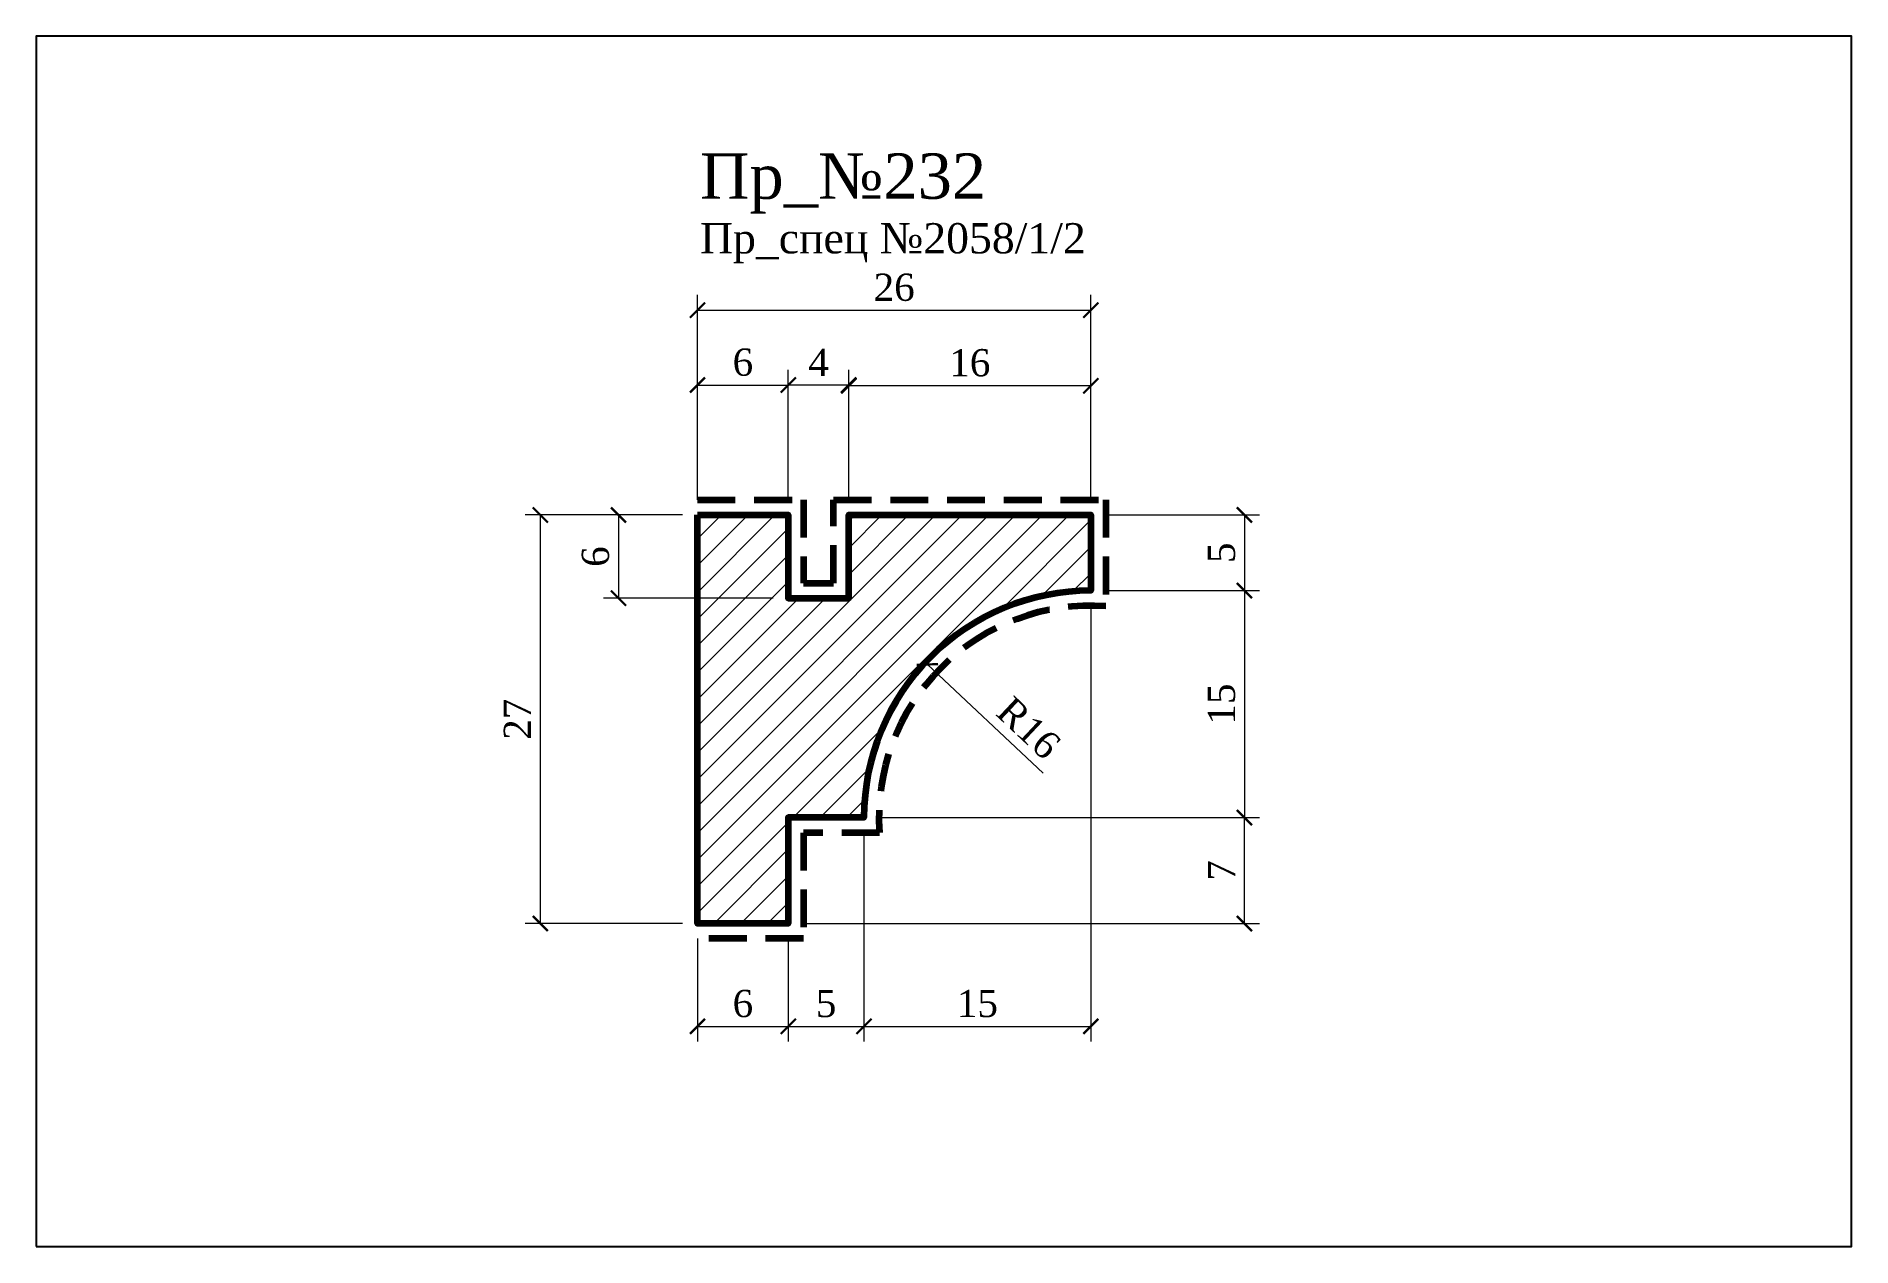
# Model space of a CAD drawing. Header units: millimetres. Extents: x 309308 to 309428, y -101552 to -101472.
import ezdxf

# ---------------------------------------------------------------- set-up
doc = ezdxf.new("R2010")
doc.units = ezdxf.units.MM
doc.header["$MEASUREMENT"] = 0
doc.linetypes.add('HIDDEN', pattern=[0.375, 0.25, -0.125])
doc.layers.add('Outside panel', color=7, linetype='Continuous', lineweight=18, true_color=0x7f5e57)
doc.layers.add('линия 15', color=7, linetype='Continuous', lineweight=15)
doc.layers.add('линия 50', color=1, linetype='Continuous', lineweight=140)
doc.styles.add('ELECT', font='times.ttf')
doc.styles.get("Standard").update_dxf_attribs({"font": 'times.ttf'})
doc.dimstyles.new('M_1', dxfattribs={"dimtxt": 1.8, "dimasz": 1, "dimexe": 1, "dimexo": 1, "dimgap": 0.6, "dimtad": 1, "dimdec": 0, "dimdsep": 46, "dimtxsty": 'Standard', "dimblk": 'ARCHTICK', "dimcen": -5, "dimclrd": 7, "dimclre": 7, "dimclrt": 7, "dimadec": 0, "dimazin": 0, "dimtfac": 1, "dimtdec": 0, "dimtmove": 0, "dimatfit": 3, "dimfxl": 1, "dimtolj": 1, "dimtzin": 0, "dimlwd": 5, "dimlwe": 5, "dimarcsym": 0})

# ---------------------------------------------------------------- blocks, each defined once
blk = doc.blocks.new('_ArchTick')
at = {"color": 0, "linetype": 'ByBlock', "const_width": 0.15}
blk.add_lwpolyline([(-0.5, -0.5), (0.5, 0.5)], dxfattribs=at)
blk = doc.blocks.new('*D1')
at = {"layer": 'Defpoints', "color": 0, "ltscale": 1000, "transparency": 16777216}
for p in [(309363.06, -101523.32), (309388.21, -101523.32), (309358.06, -101530.32)]:
    blk.add_point(p, dxfattribs=at)
at = {"layer": 'линия 15', "color": 7, "lineweight": 5, "ltscale": 1000, "transparency": 16777216}
for p, q in [((309364.06, -101523.32), (309389.21, -101523.32)), ((309388.21, -101530.32), (309388.21, -101523.32)), ((309359.06, -101530.32), (309389.21, -101530.32))]:
    blk.add_line(p, q, dxfattribs=at)
for p, rotation in [((309388.21, -101523.32), 90), ((309388.21, -101530.32), 270)]:
    blk.add_blockref('_ArchTick', p, dxfattribs=dict(at, rotation=rotation))
at = {"layer": 'линия 15', "color": 7, "ltscale": 1000, "transparency": 16777216, "insert": (309386.7, -101526.82), "char_height": 1.8, "attachment_point": 5, "rotation": 90}
blk.add_mtext('\\A1;7', dxfattribs=at)
blk = doc.blocks.new('*D7')
at = {"layer": 'Defpoints', "color": 0, "ltscale": 1000, "transparency": 16777216}
for p in [(309352.06, -101503.32), (309346.84, -101508.82), (309358.06, -101508.82)]:
    blk.add_point(p, dxfattribs=at)
at = {"layer": 'линия 15', "color": 7, "lineweight": 5, "ltscale": 1000, "transparency": 16777216}
for p, q in [((309351.06, -101503.32), (309345.84, -101503.32)), ((309346.84, -101503.32), (309346.84, -101508.82)), ((309357.06, -101508.82), (309345.84, -101508.82))]:
    blk.add_line(p, q, dxfattribs=at)
for p, rotation in [((309346.84, -101503.32), 90), ((309346.84, -101508.82), 270)]:
    blk.add_blockref('_ArchTick', p, dxfattribs=dict(at, rotation=rotation))
at = {"layer": 'линия 15', "color": 7, "ltscale": 1000, "transparency": 16777216, "insert": (309345.32, -101506.07), "char_height": 1.8, "attachment_point": 5, "rotation": 90}
blk.add_mtext('\\A1;6', dxfattribs=at)
blk = doc.blocks.new('*D11')
at = {"layer": 'Defpoints', "color": 0, "ltscale": 1000, "transparency": 16777216}
for p in [(309358.06, -101494.73), (309358.06, -101503.32), (309362.06, -101503.32)]:
    blk.add_point(p, dxfattribs=at)
at = {"layer": 'линия 15', "color": 7, "lineweight": 5, "ltscale": 1000, "transparency": 16777216}
for p, q in [((309358.06, -101502.32), (309358.06, -101493.73)), ((309362.06, -101494.73), (309358.06, -101494.73)), ((309362.06, -101502.32), (309362.06, -101493.73))]:
    blk.add_line(p, q, dxfattribs=at)
at = {"layer": 'линия 15', "color": 7, "lineweight": 5, "ltscale": 1000, "transparency": 16777216, "rotation": 180}
blk.add_blockref('_ArchTick', (309358.06, -101494.73), dxfattribs=at)
at = {"layer": 'линия 15', "color": 7, "lineweight": 5, "ltscale": 1000, "transparency": 16777216}
blk.add_blockref('_ArchTick', (309362.06, -101494.73), dxfattribs=at)
at = {"layer": 'линия 15', "color": 7, "ltscale": 1000, "transparency": 16777216, "insert": (309360.06, -101493.23), "char_height": 1.8, "attachment_point": 5}
blk.add_mtext('\\A1;4', dxfattribs=at)
blk = doc.blocks.new('*D4')
at = {"layer": 'Defpoints', "color": 0, "ltscale": 1000, "transparency": 16777216}
for p in [(309367.26, -101513.2), (309378.56, -101523.82)]:
    blk.add_point(p, dxfattribs=at)
at = {"layer": 'линия 15', "color": 7, "lineweight": 5, "ltscale": 1000, "transparency": 16777216}
blk.add_line((309374.91, -101520.38), (309367.26, -101513.2), dxfattribs=at)
at = {"layer": 'линия 15', "color": 7, "lineweight": 5, "ltscale": 1000, "transparency": 16777216, "rotation": 136.7791157013619}
blk.add_blockref('_ArchTick', (309367.26, -101513.2), dxfattribs=at)
at = {"layer": 'линия 15', "color": 7, "ltscale": 1000, "transparency": 16777216, "insert": (309373.95, -101517.4), "char_height": 1.8, "attachment_point": 5, "rotation": 316.7791}
blk.add_mtext('\\A1;R16', dxfattribs=at)
blk = doc.blocks.new('*D8')
at = {"layer": 'Defpoints', "color": 0, "ltscale": 1000, "transparency": 16777216}
for p in [(309352.06, -101503.32), (309341.67, -101530.32), (309352.06, -101530.32)]:
    blk.add_point(p, dxfattribs=at)
at = {"layer": 'линия 15', "color": 7, "lineweight": 5, "ltscale": 1000, "transparency": 16777216}
for p, q in [((309351.06, -101503.32), (309340.67, -101503.32)), ((309341.67, -101503.32), (309341.67, -101530.32)), ((309351.06, -101530.32), (309340.67, -101530.32))]:
    blk.add_line(p, q, dxfattribs=at)
for p, rotation in [((309341.67, -101503.32), 90), ((309341.67, -101530.32), 270)]:
    blk.add_blockref('_ArchTick', p, dxfattribs=dict(at, rotation=rotation))
at = {"layer": 'линия 15', "color": 7, "ltscale": 1000, "transparency": 16777216, "insert": (309340.15, -101516.82), "char_height": 1.8, "attachment_point": 5, "rotation": 90}
blk.add_mtext('\\A1;27', dxfattribs=at)
blk = doc.blocks.new('*D12')
at = {"layer": 'Defpoints', "color": 0, "ltscale": 1000, "transparency": 16777216}
for p in [(309362.06, -101494.78), (309362.06, -101503.32), (309378.06, -101503.32)]:
    blk.add_point(p, dxfattribs=at)
at = {"layer": 'линия 15', "color": 7, "lineweight": 5, "ltscale": 1000, "transparency": 16777216}
for p, q in [((309362.06, -101502.32), (309362.06, -101493.78)), ((309378.06, -101494.78), (309362.06, -101494.78)), ((309378.06, -101502.32), (309378.06, -101493.78))]:
    blk.add_line(p, q, dxfattribs=at)
at = {"layer": 'линия 15', "color": 7, "lineweight": 5, "ltscale": 1000, "transparency": 16777216, "rotation": 180}
blk.add_blockref('_ArchTick', (309362.06, -101494.78), dxfattribs=at)
at = {"layer": 'линия 15', "color": 7, "lineweight": 5, "ltscale": 1000, "transparency": 16777216}
blk.add_blockref('_ArchTick', (309378.06, -101494.78), dxfattribs=at)
at = {"layer": 'линия 15', "color": 7, "ltscale": 1000, "transparency": 16777216, "insert": (309370.06, -101493.27), "char_height": 1.8, "attachment_point": 5}
blk.add_mtext('\\A1;16', dxfattribs=at)
blk = doc.blocks.new('*D2')
at = {"layer": 'Defpoints', "color": 0, "ltscale": 1000, "transparency": 16777216}
for p in [(309378.06, -101508.32), (309363.06, -101523.32), (309388.21, -101523.32)]:
    blk.add_point(p, dxfattribs=at)
at = {"layer": 'линия 15', "color": 7, "lineweight": 5, "ltscale": 1000, "transparency": 16777216}
for p, q in [((309379.06, -101508.32), (309389.21, -101508.32)), ((309388.21, -101508.32), (309388.21, -101523.32)), ((309364.06, -101523.32), (309389.21, -101523.32))]:
    blk.add_line(p, q, dxfattribs=at)
for p, rotation in [((309388.21, -101508.32), 90), ((309388.21, -101523.32), 270)]:
    blk.add_blockref('_ArchTick', p, dxfattribs=dict(at, rotation=rotation))
at = {"layer": 'линия 15', "color": 7, "ltscale": 1000, "transparency": 16777216, "insert": (309386.7, -101515.82), "char_height": 1.8, "attachment_point": 5, "rotation": 90}
blk.add_mtext('\\A1;15', dxfattribs=at)
blk = doc.blocks.new('*D3')
at = {"layer": 'Defpoints', "color": 0, "ltscale": 1000, "transparency": 16777216}
for p in [(309378.06, -101503.32), (309378.06, -101508.32), (309388.21, -101508.32)]:
    blk.add_point(p, dxfattribs=at)
at = {"layer": 'линия 15', "color": 7, "lineweight": 5, "ltscale": 1000, "transparency": 16777216}
for p, q in [((309379.06, -101503.32), (309389.21, -101503.32)), ((309388.21, -101503.32), (309388.21, -101508.32)), ((309379.06, -101508.32), (309389.21, -101508.32))]:
    blk.add_line(p, q, dxfattribs=at)
for p, rotation in [((309388.21, -101503.32), 90), ((309388.21, -101508.32), 270)]:
    blk.add_blockref('_ArchTick', p, dxfattribs=dict(at, rotation=rotation))
at = {"layer": 'линия 15', "color": 7, "ltscale": 1000, "transparency": 16777216, "insert": (309386.7, -101505.82), "char_height": 1.8, "attachment_point": 5, "rotation": 90}
blk.add_mtext('\\A1;5', dxfattribs=at)

msp = doc.modelspace()

# ---------------------------------------------------------------- hatches: boundary and pattern name
at = {"layer": 'Outside panel', "ltscale": 1000}
h = msp.add_hatch(dxfattribs=at)
h.set_pattern_fill('ANSI31', color=256, scale=10)
h.set_pattern_definition([(45, (-524.3168, -3725.3788), (-0.8838834765, 0.8838834765), [])])
h.paths.add_polyline_path([(309378.06, -101508.32), (309378.06, -101503.32), (309362.06, -101503.32), (309362.06, -101508.82), (309358.06, -101508.82), (309358.06, -101503.32), (309352.06, -101503.32), (309352.06, -101530.32), (309358.06, -101530.32), (309358.06, -101523.32), (309363.06, -101523.32, -0.414214)])

# ---------------------------------------------------------------- linework, layer by layer
at = {"color": 6, "ltscale": 1000}
msp.add_lwpolyline([(309308.35, -101551.68), (309428.35, -101551.68), (309428.35, -101471.68), (309308.35, -101471.68)], close=True, dxfattribs=at)
at = {"layer": 'линия 50', "color": 1, "linetype": 'HIDDEN', "ltscale": 10, "true_color": 0xff0909}
msp.add_lwpolyline([(309352.06, -101502.32), (309359.06, -101502.32), (309359.06, -101507.82), (309361.06, -101507.82), (309361.06, -101502.32), (309379.06, -101502.32), (309379.06, -101509.35, 0.456739), (309364.09, -101524.32), (309359.06, -101524.32), (309359.06, -101531.32), (309352.06, -101531.32)], format="xyb", dxfattribs=at)
at = {"layer": 'линия 50', "color": 7}
msp.add_lwpolyline([(309352.06, -101503.32), (309358.06, -101503.32), (309358.06, -101508.82), (309362.06, -101508.82), (309362.06, -101503.32), (309378.06, -101503.32), (309378.06, -101508.32, 0.414214), (309363.06, -101523.32), (309358.06, -101523.32), (309358.06, -101530.32), (309352.06, -101530.32)], format="xyb", close=True, dxfattribs=at)

# ---------------------------------------------------------------- texts
at = {"color": 5, "ltscale": 1000, "style": 'ELECT'}
msp.add_text('Пр_№232', height=3, dxfattribs=at).set_placement((309352.22, -101482.42))
at = {"color": 7, "ltscale": 1000, "style": 'ELECT'}
msp.add_text('Пр_спец №2058/1/2 ', height=2, dxfattribs=at).set_placement((309352.23, -101486.03))

# ---------------------------------------------------------------- dimensions: what is measured, and where the dimension line sits
at = {"layer": 'линия 15', "color": 7, "ltscale": 1000}
for base, p1, p2 in [((309378.06, -101489.78), (309352.06, -101503.32), (309378.06, -101503.32)), ((309358.06, -101494.73), (309352.06, -101503.32), (309358.06, -101503.32)), ((309378.06, -101537.12), (309363.06, -101523.32), (309378.06, -101508.32)), ((309363.06, -101537.12), (309358.06, -101530.32), (309363.06, -101523.32)), ((309358.06, -101537.12), (309352.06, -101530.32), (309358.06, -101530.32))]:
    msp.add_linear_dim(base=base, p1=p1, p2=p2, dimstyle='M_1', dxfattribs=at).render()
for base, p1, p2, picture, middle in [((309358.06, -101494.73), (309362.06, -101503.32), (309358.06, -101503.32), '*D11', (309360.06, -101493.23)), ((309362.06, -101494.78), (309378.06, -101503.32), (309362.06, -101503.32), '*D12', (309370.06, -101493.27))]:
    dim = msp.add_linear_dim(base=base, p1=p1, p2=p2, dimstyle='M_1', dxfattribs=at)
    dim.commit()
    dim.dimension.update_dxf_attribs({"geometry": picture, "text_midpoint": middle})
for base, p1, p2, picture, middle in [((309341.67, -101530.32), (309352.06, -101503.32), (309352.06, -101530.32), '*D8', (309340.15, -101516.82)), ((309346.83819907, -101508.81535953), (309352.05758428, -101503.31535953), (309358.05758427, -101508.81535953), '*D7', (309345.32262589, -101506.06535953)), ((309388.21, -101508.32), (309378.06, -101503.32), (309378.06, -101508.32), '*D3', (309386.7, -101505.82)), ((309388.21, -101523.32), (309378.06, -101508.32), (309363.06, -101523.32), '*D2', (309386.7, -101515.82)), ((309388.21, -101523.32), (309358.06, -101530.32), (309363.06, -101523.32), '*D1', (309386.7, -101526.82))]:
    dim = msp.add_linear_dim(base=base, p1=p1, p2=p2, angle=90, dimstyle='M_1', dxfattribs=at)
    dim.commit()
    dim.dimension.update_dxf_attribs({"geometry": picture, "text_midpoint": middle})
dim = msp.add_radius_dim(center=(309378.56, -101523.82), mpoint=(309367.26, -101513.2), dimstyle='M_1', dxfattribs=at)
dim.commit()
dim.dimension.update_dxf_attribs({"geometry": '*D4', "text_midpoint": (309372.91, -101518.51), "dimtype": 132})

doc.saveas('drawing.dxf')
